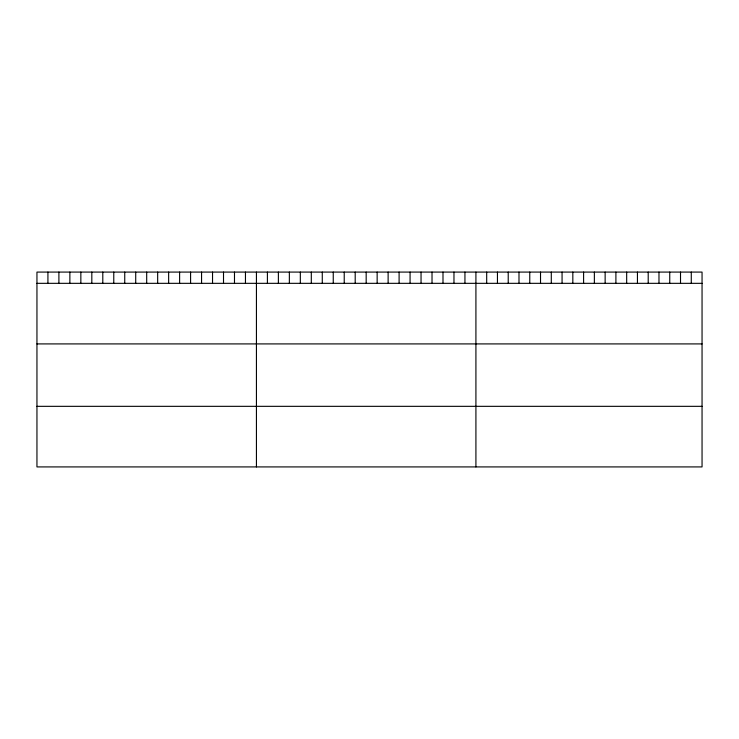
<?xml version="1.0" encoding="UTF-8"?>
<svg xmlns="http://www.w3.org/2000/svg" width="739" height="739" viewBox="0 0 739 739"><rect width="100%" height="100%" fill="white"/><g stroke="black" fill="none" stroke-linecap="round" stroke-linejoin="round"><path stroke-width="1.11" d="M702.05 283.333L702.05 466.919L36.95 466.919L36.95 272.081L702.05 272.081L702.05 283.333L36.95 283.333M36.95 343.912L702.05 343.912M36.95 406.33L702.05 406.33M691.279 272.081L691.279 283.333M680.517 272.081L680.517 283.333M669.746 272.081L669.746 283.333M658.976 272.081L658.976 283.333M648.205 272.081L648.205 283.333M637.443 272.081L637.443 283.333M626.672 272.081L626.672 283.333M615.901 272.081L615.901 283.333M605.139 272.081L605.139 283.333M594.368 272.081L594.368 283.333M583.598 272.081L583.598 283.333M572.827 272.081L572.827 283.333M562.065 272.081L562.065 283.333M551.294 272.081L551.294 283.333M540.523 272.081L540.523 283.333M529.761 272.081L529.761 283.333M518.99 272.081L518.99 283.333M508.22 272.081L508.22 283.333M497.449 272.081L497.449 283.333M486.687 272.081L486.687 283.333M475.916 272.081L475.916 466.919M464.942 272.081L464.942 283.333M453.968 272.081L453.968 283.333M442.994 272.081L442.994 283.333M432.019 272.081L432.019 283.333M421.045 272.081L421.045 283.333M410.071 272.081L410.071 283.333M399.097 272.081L399.097 283.333M388.123 272.081L388.123 283.333M377.149 272.081L377.149 283.333M366.174 272.081L366.174 283.333M355.2 272.081L355.2 283.333M344.226 272.081L344.226 283.333M333.252 272.081L333.252 283.333M322.278 272.081L322.278 283.333M311.304 272.081L311.304 283.333M300.33 272.081L300.33 283.333M289.355 272.081L289.355 283.333M278.381 272.081L278.381 283.333M267.407 272.081L267.407 283.333M256.433 272.081L256.433 466.919M245.459 272.081L245.459 283.333M234.485 272.081L234.485 283.333M223.511 272.081L223.511 283.333M212.536 272.081L212.536 283.333M201.562 272.081L201.562 283.333M190.588 272.081L190.588 283.333M179.614 272.081L179.614 283.333M168.64 272.081L168.64 283.333M157.666 272.081L157.666 283.333M146.691 272.081L146.691 283.333M135.717 272.081L135.717 283.333M124.743 272.081L124.743 283.333M113.769 272.081L113.769 283.333M102.795 272.081L102.795 283.333M91.821 272.081L91.821 283.333M80.847 272.081L80.847 283.333M69.872 272.081L69.872 283.333M58.898 272.081L58.898 283.333M47.924 272.081L47.924 283.333"/></g></svg>
